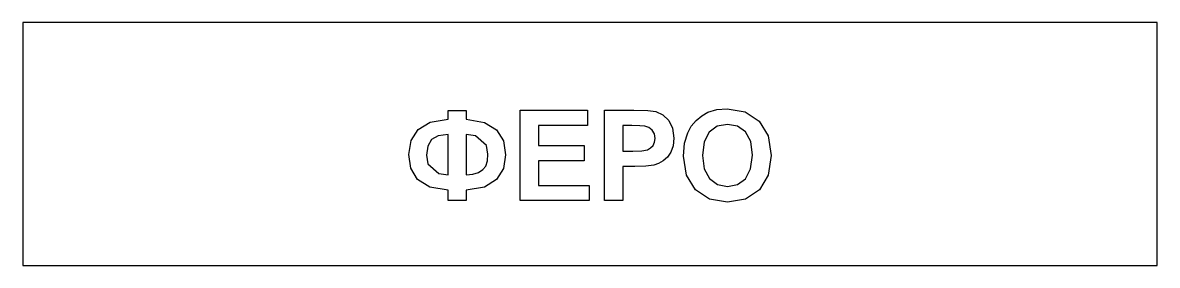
# Model space of a CAD drawing. Header units: metres. Extents: x 0 to 70, y 0 to 15.
import ezdxf

# ---------------------------------------------------------------- set-up
doc = ezdxf.new("R2010")
doc.units = ezdxf.units.M
doc.layers.add('FERO_OUTLINE', color=7, linetype='Continuous')

msp = doc.modelspace()

# ---------------------------------------------------------------- linework, layer by layer
at = {"layer": 'DEFPOINTS'}
msp.add_lwpolyline([(0, 0), (70, 0), (70, 15), (0, 15), (0, 0)], dxfattribs=at)
at = {"layer": 'FERO_OUTLINE'}
for points in [[(27.356, 4.651), (27.356, 4), (26.252, 4), (26.252, 4.651), (25.111, 4.841), (24.364, 5.311), (23.952, 6), (23.814, 6.841), (23.958, 7.713), (24.39, 8.392), (25.143, 8.844), (26.252, 9.027), (26.252, 9.579), (27.356, 9.579), (27.356, 9.027), (28.492, 8.838), (29.239, 8.372), (29.655, 7.686), (29.794, 6.837), (29.655, 5.994), (29.241, 5.308), (28.494, 4.84), (27.356, 4.651)], [(30.701, 4), (30.701, 9.583), (34.841, 9.583), (34.841, 8.639), (31.828, 8.639), (31.828, 7.402), (34.631, 7.402), (34.631, 6.461), (31.828, 6.461), (31.828, 4.941), (34.947, 4.941), (34.947, 4), (30.701, 4)], [(35.903, 4), (35.903, 9.583), (37.712, 9.583), (38.561, 9.562), (39.053, 9.5), (39.494, 9.3), (39.856, 8.953), (40.099, 8.471), (40.18, 7.866), (40.133, 7.392), (39.994, 7.001), (39.782, 6.688), (39.519, 6.451), (39.229, 6.285), (38.934, 6.186), (38.441, 6.126), (37.766, 6.106), (37.031, 6.106), (37.031, 4), (35.903, 4)], [(40.77, 6.758), (40.834, 7.543), (41.026, 8.19), (41.25, 8.595), (41.545, 8.955), (41.89, 9.25), (42.266, 9.458), (42.828, 9.623), (43.47, 9.678), (44.581, 9.487), (45.445, 8.913), (46, 7.998), (46.186, 6.784), (46.002, 5.579), (45.451, 4.668), (44.592, 4.096), (43.485, 3.905), (42.367, 4.095), (41.504, 4.664), (40.953, 5.568), (40.77, 6.758)], [(37.031, 8.639), (37.031, 7.054), (37.647, 7.054), (38.203, 7.076), (38.538, 7.142), (38.739, 7.254), (38.891, 7.416), (38.987, 7.618), (39.019, 7.85), (38.974, 8.128), (38.839, 8.352), (38.636, 8.514), (38.386, 8.601), (38.083, 8.629), (37.576, 8.639), (37.031, 8.639)], [(41.931, 6.796), (42.04, 5.962), (42.369, 5.358), (42.866, 4.991), (43.481, 4.869), (44.095, 4.99), (44.588, 5.354), (44.912, 5.961), (45.021, 6.81), (44.915, 7.649), (44.599, 8.242), (44.109, 8.597), (43.481, 8.715), (42.852, 8.596), (42.358, 8.236), (42.038, 7.637), (41.931, 6.796)], [(26.252, 5.592), (26.252, 8.086), (25.639, 8.007), (25.223, 7.768), (24.986, 7.369), (24.908, 6.807), (24.992, 6.275), (25.664, 5.668), (26.252, 5.592)], [(27.356, 5.592), (27.767, 5.629), (28.117, 5.74), (28.388, 5.915), (28.567, 6.14), (28.668, 6.45), (28.701, 6.875), (28.617, 7.405), (27.945, 8.011), (27.356, 8.086), (27.356, 5.592)]]:
    msp.add_lwpolyline(points, close=True, dxfattribs=at)

doc.saveas('drawing.dxf')
